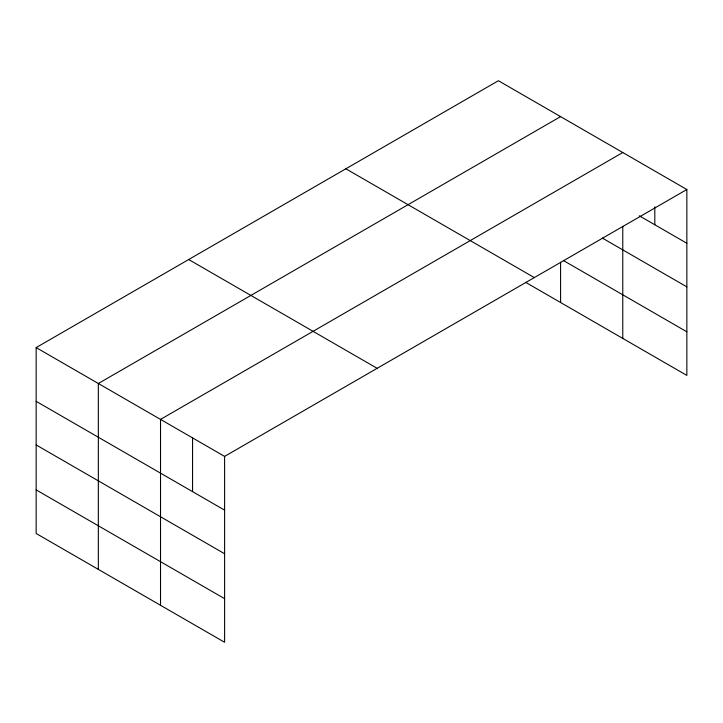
<?xml version="1.0" encoding="UTF-8"?>
<svg xmlns="http://www.w3.org/2000/svg" width="723" height="723" viewBox="0 0 723 723"><rect width="100%" height="100%" fill="white"/><g stroke="black" fill="none" stroke-linecap="round" stroke-linejoin="round"><path stroke-width="1.08" d="M36.15 347.591L224.6 456.394L224.6 642.277L36.15 533.484L36.15 347.591L498.4 80.723L686.85 189.516L686.85 375.409L525.603 282.313M560.587 116.62L98.337 383.497L98.337 569.381M622.774 152.526L160.524 419.403L160.524 605.287M224.6 456.394L686.85 189.516M639.277 215.797L686.85 243.262M602.367 238.093L686.85 286.868M563.506 260.587L686.85 331.794M345.856 168.784L534.306 277.587M188.694 259.53L377.144 368.323M36.15 401.337L224.6 510.14M36.15 444.943L224.6 553.746M36.15 489.878L224.6 598.671M654.812 206.85L654.812 224.772M622.774 226.398L622.774 338.409M560.587 262.259L560.587 302.503M192.562 437.903L192.562 491.649"/></g></svg>
